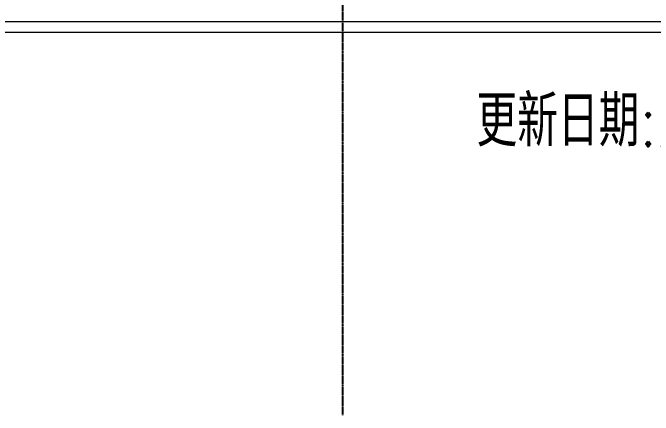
# Model space of a CAD drawing. Extents: x -3450 to 27857, y -1288 to 11880.
# Drawn here: x 24871 to 25626, y -720 to -246 of the extents above; entities that cross this region are included whole.
import ezdxf
from ezdxf.enums import TextEntityAlignment as Align

# ---------------------------------------------------------------- set-up
doc = ezdxf.new("R2010")
doc.units = 0
doc.linetypes.add('X-S-FAB-L20$0$COL-CEN-LIN', pattern=[3.25, 2.5, -0.25, 0.25, -0.25])
for name, color, linetype in [('X-S-FAB-L20$0$1_l20平面圖_1_A-WALL-EX', 8, 'Continuous'), ('X-S-FAB-L20$0$BLOCK', 8, 'Continuous'), ('X-S-FAB-L20$0$CCL', 8, 'X-S-FAB-L20$0$COL-CEN-LIN')]:
    doc.layers.add(name, color=color, linetype=linetype)
doc.styles.add('X-S-FAB-L20$0$CHINA', font='simplex.shx', dxfattribs={"width": 0.75, "bigfont": 'chineset.shx'})

# ---------------------------------------------------------------- blocks, each defined once
blk = doc.blocks.new('X-S-FAB-L20$0$FAB2-L05')
at = {"layer": 'X-S-FAB-L20$0$CCL'}
blk.add_line((-900, 11005), (-900, 0), dxfattribs=at)
blk = doc.blocks.new('X-S-FAB-L20')
at = {"layer": 'X-S-FAB-L20$0$1_l20平面圖_1_A-WALL-EX', "color": 6, "lineweight": 0, "ltscale": 10, "flags": 128}
for points in [[(26378, -256.5), (24322, -256.5)], [(24310, -268.5), (26390, -268.5)]]:
    blk.add_lwpolyline(points, dxfattribs=at)
at = {"layer": 'X-S-FAB-L20$0$BLOCK'}
blk.add_blockref('X-S-FAB-L20$0$FAB2-L05', (26160, -720), dxfattribs=at)
at = {"layer": 'DefPoints', "style": 'X-S-FAB-L20$0$CHINA', "width": 0.8}
blk.add_text('更新日期:2025.08.07 PM', height=60, dxfattribs=at).set_placement((26125.91, -373.23), align=Align.MIDDLE_RIGHT)

msp = doc.modelspace()

# ---------------------------------------------------------------- block references
msp.add_blockref('X-S-FAB-L20', (0, 0))

doc.saveas('drawing.dxf')
